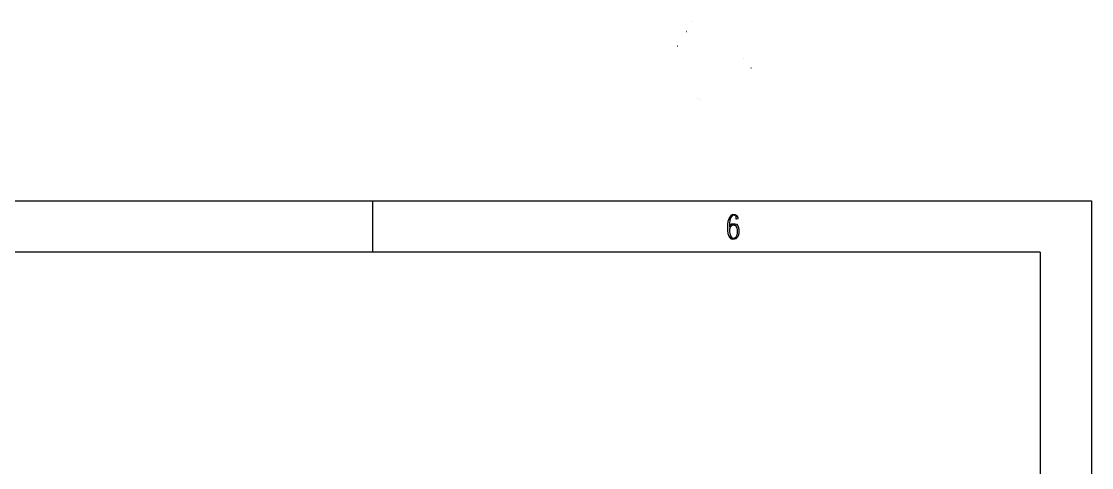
# Model space of a CAD drawing. Header units: millimetres. Extents: x 25 to 550, y -188 to 205.
# Drawn here: x 420 to 550.2, y 151 to 205.3 of the extents above; entities that cross this region are included whole.
import ezdxf

# ---------------------------------------------------------------- set-up
doc = ezdxf.new("R2010")
doc.units = ezdxf.units.MM
doc.layers.add('PDF_图层 1', color=7, linetype='Continuous', true_color=0x231f20)

msp = doc.modelspace()

# ---------------------------------------------------------------- linework, layer by layer
at = {"layer": 'PDF_图层 1', "lineweight": -3}
for points in [[(501.5832807508872, 205.2445789350667), (501.5941093918594, 205.2554075760389)], [(500.8793454140122, 204.0435464244417), (500.8901879556789, 204.0327177834695)], [(499.8234486640122, 202.2570291744417), (499.8276188723456, 202.2403483411084)], [(507.7810443758872, 200.7482477994417), (507.7977252092206, 200.7524319084695)], [(508.7760519140122, 199.5922660494417), (508.7793880806789, 199.5939480334695)], [(502.1971270771373, 195.8866189244417), (502.2054813944983, 195.8883009084695)], [(502.5624498377622, 195.8007209731917), (502.5791306710956, 195.8048911815251)]]:
    msp.add_lwpolyline(points, close=True, dxfattribs=at)
at = {"layer": 'PDF_图层 1', "color": 7, "lineweight": -3}
for points in [[(25.26759787455136, 183.4335179220613), (550.2035838518169, 183.4335179220613)], [(462.7049414776565, 183.4617812460395), (462.7049414776565, 177.1977633527394)], [(550.2036779061411, 183.4335179220613), (550.2036779061411, -187.751866701189)], [(506.1014649002067, 181.3453238489824), (505.9321671193075, 180.950295693549)], [(506.3271952747409, 181.6840134651052), (506.1014649002067, 181.3454179033053)], [(506.1579915481622, 181.0915652862779), (506.1297752513456, 180.6965371308445)], [(506.2989789779243, 181.402038605584), (506.1578974938398, 181.0916593406007)], [(506.4402015434915, 181.5995056561391), (506.299120059407, 181.4019915784228)], [(506.5248974611032, 181.7687564098776), (506.3273833833856, 181.684107519428)], [(506.5811889732518, 181.6840134651052), (506.4401074891691, 181.5993645746551)], [(506.5248974611032, 181.7687564098776), (506.8352767260852, 181.7687564098776)], [(506.7503926998287, 181.6840134651052), (506.5810949189276, 181.6840134651052)], [(506.7503926998287, 181.6840134651052), (506.8068252934618, 181.6557971682882)], [(506.8068723206239, 181.6557501411274), (506.863304914257, 181.6275338443109)], [(506.8351356446025, 181.7687564098776), (506.9197845350521, 181.7405401130611)], [(506.8916152653977, 181.5995056561391), (506.8916152653977, 181.543073062506)], [(506.8916152653977, 181.5430260353444), (506.8916152653977, 181.4865934417113)], [(506.8916152653977, 181.4867815503569), (506.8916152653977, 181.4021326599069)], [(506.8916152653977, 181.402038605584), (506.8916152653977, 181.3173897151344)], [(506.8916152653977, 181.2890793639946), (506.9198315622143, 181.2326467703615)], [(506.9198785893727, 181.7404930859003), (507.0327437766407, 181.6276278986333)], [(507.0608660191348, 181.2043364192221), (506.9762171286852, 181.2043364192221)], [(507.0326026951562, 181.6275338443109), (507.1172515856059, 181.5146686570438)], [(507.11734563993, 181.5147627113666), (507.1455619367466, 181.4583301177331)], [(507.1456089639069, 181.2888442281877), (507.1173926670903, 181.2324116345546)], [(507.1456089639069, 181.4582830905719), (507.1456089639069, 181.3454179033053)], [(507.1456089639069, 181.3455589847893), (507.1456089639069, 181.2891263911558)], [(505.8757815528346, 180.5554086195997), (505.8757815528346, 179.8217849023668)], [(505.8757815528346, 179.8217378752052), (505.9322141464677, 179.4831423134049)], [(505.9322611736298, 180.9505778565176), (505.8758285799967, 180.5555497010841)], [(506.1297282241835, 180.6966311851673), (506.1297282241835, 180.2451704361008)], [(506.1297282241835, 179.9912237647506), (506.1297282241835, 179.7090607965838)], [(506.1579915481622, 180.3579415690446), (506.1297752513456, 180.245076381778)], [(506.1862078449787, 180.1322111945113), (506.1297752513456, 179.9911297104277)], [(506.2426874657739, 180.4706656748272), (506.1580385753242, 180.3578004875606)], [(506.2709507897525, 180.2731986242721), (506.1863018993029, 180.132117140189)], [(506.3554585987195, 180.5836719435779), (506.2425934114497, 180.4708067563112)], [(506.383674895536, 180.3861578658612), (506.2708097082698, 180.273292678595)], [(506.468417840308, 180.6683678611891), (506.35555265304, 180.583718970739)], [(506.4966811642867, 180.4706656748272), (506.3838159770187, 180.3860167843771)], [(506.468417840308, 180.6683678611891), (506.5812830275742, 180.6683678611891)], [(506.5811889732518, 180.4989289988049), (506.4965400828022, 180.4707127019884)], [(506.7503926998287, 180.4989289988049), (506.5810949189276, 180.4989289988049)], [(506.5811889732518, 180.6681327253827), (506.8351356446025, 180.6681327253827)], [(506.7503926998287, 180.4989289988049), (506.8350415902783, 180.4707127019884)], [(506.8351356446025, 180.6683678611891), (506.9762171286852, 180.611935267556)], [(506.8351356446025, 180.4706656748272), (506.9480008318687, 180.329584190744)], [(506.948094886191, 180.3296782450669), (507.0327437766407, 180.1321641673497)], [(506.9763582101679, 180.6118882403944), (507.145655991069, 180.4143741626781)], [(507.0326026951562, 180.1322111945113), (507.0608189919727, 179.9629134136112)], [(507.0608660191348, 179.9629604407728), (507.0608660191348, 179.5397159885224)], [(507.1456089639069, 180.4144211898393), (507.2302578543565, 180.1604745184891)], [(507.2303048815186, 180.1604745184891), (507.2867374751517, 179.9629604407728)], [(507.2865963936672, 179.9629604407728), (507.2865963936672, 179.5397159885224)], [(505.9322611736298, 179.4832833948894), (506.0733426577125, 179.144687833089)], [(506.073483739197, 179.1445937787666), (506.2709978169128, 178.8624308105998)], [(506.1297282241835, 179.7090137694231), (506.157944521, 179.4550670980728)], [(506.1579915481622, 179.4550670980728), (506.2708567354283, 179.172904129906)], [(506.2709507897525, 179.1728571027448), (506.4120322738352, 178.9471267282111)], [(506.2709507897525, 178.8623837834387), (506.4402485706518, 178.7777348929886)], [(506.4119382195128, 178.9471267282111), (506.524803406779, 178.890694134578)], [(506.7503926998287, 178.7776408386657), (506.4400134348449, 178.7776408386657)], [(506.5248974611032, 178.8906471074164), (506.722411538819, 178.8906471074164)], [(506.8351356446025, 178.9471267282111), (506.7222704573345, 178.890694134578)], [(506.8916152653977, 178.8341204594605), (506.7505337813113, 178.7776878658269)], [(506.948094886191, 179.0881141579719), (506.8352296989231, 178.9470326738883)], [(507.0890823159514, 179.0316345371772), (506.8915682382356, 178.8341204594605)], [(507.0326026951562, 179.2858163443343), (506.9479538047066, 179.0883022666171)], [(507.0608660191348, 179.5397630156841), (507.0326497223183, 179.2858163443343)], [(507.2303048815186, 179.285581208527), (507.0892233974359, 179.0316345371772)], [(507.2865963936672, 179.5395278798772), (507.2301638000341, 179.285581208527)], [(543.939518931357, 177.1976222712554), (56.5316779918699, 177.1976222712554)], [(543.939518931357, 177.1976222712554), (543.939518931357, -181.4879428622117)]]:
    msp.add_lwpolyline(points, dxfattribs=at)
at = {"layer": 'PDF_图层 1', "color": 7, "lineweight": -3, "transparency": 33554559}
for points in [[(506.8916152653977, 181.5994116018163), (506.8916152653977, 181.5711953049997), (506.9198315622143, 181.5994116018163), (506.9198315622143, 181.5711953049997)], [(506.8916152653977, 181.4865464145501), (506.8916152653977, 181.4583301177331), (506.9198315622143, 181.4865464145501), (506.9198315622143, 181.4583301177331)], [(506.8916152653977, 181.4018975241), (506.8916152653977, 181.3736812272835), (506.9198315622143, 181.4018975241), (506.9198315622143, 181.3736812272835)], [(506.8916152653977, 181.2890323368334), (506.8916152653977, 181.2608160400169), (506.9198315622143, 181.2890323368334), (506.9198315622143, 181.2608160400169)], [(506.9480478590308, 181.2043834463828), (506.9480478590308, 181.1761671495663), (506.9762641558473, 181.2043834463828), (506.9762641558473, 181.1761671495663)], [(506.9762641558473, 181.2043834463828), (506.9762641558473, 181.1761671495663), (507.0044804526639, 181.2043834463828), (507.0044804526639, 181.1761671495663)], [(507.0891293431135, 181.2043834463828), (507.0891293431135, 181.1761671495663), (507.11734563993, 181.2043834463828), (507.11734563993, 181.1761671495663)], [(507.11734563993, 181.2325997432003), (507.11734563993, 181.2043834463828), (507.1455619367466, 181.2325997432003), (507.1455619367466, 181.2043834463828)]]:
    msp.add_solid(points, dxfattribs=at)

doc.saveas('drawing.dxf')
